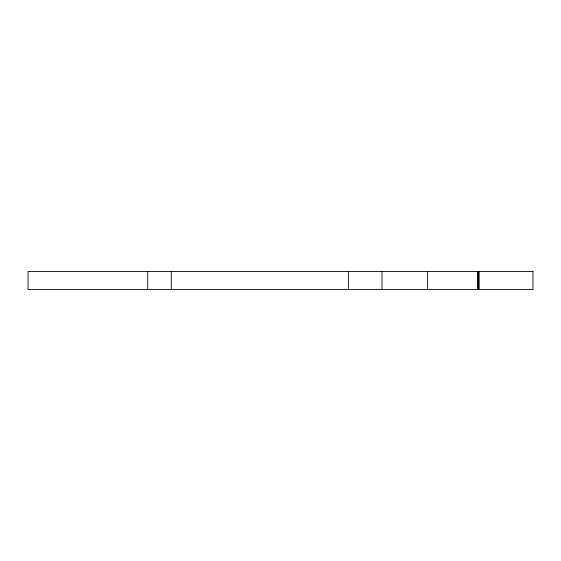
<?xml version="1.0" encoding="UTF-8"?>
<svg xmlns="http://www.w3.org/2000/svg" width="561" height="561" viewBox="0 0 561 561"><rect width="100%" height="100%" fill="white"/><g stroke="black" fill="none" stroke-linecap="round" stroke-linejoin="round"><path stroke-width="0.84" d="M478.933 271.468L478.982 289.532M478.764 271.468L478.764 289.532M478.484 271.468L478.484 289.532M478.119 271.468L478.119 289.532M477.783 271.468L477.783 289.532M427.608 271.468L427.608 289.532M382.013 271.468L382.013 289.532M348.353 271.468L348.353 289.532M171.287 271.468L171.287 289.532M147.732 271.468L147.732 289.532M532.95 271.468L28.05 271.468L28.05 289.532L532.95 289.532L532.95 271.468"/></g></svg>
